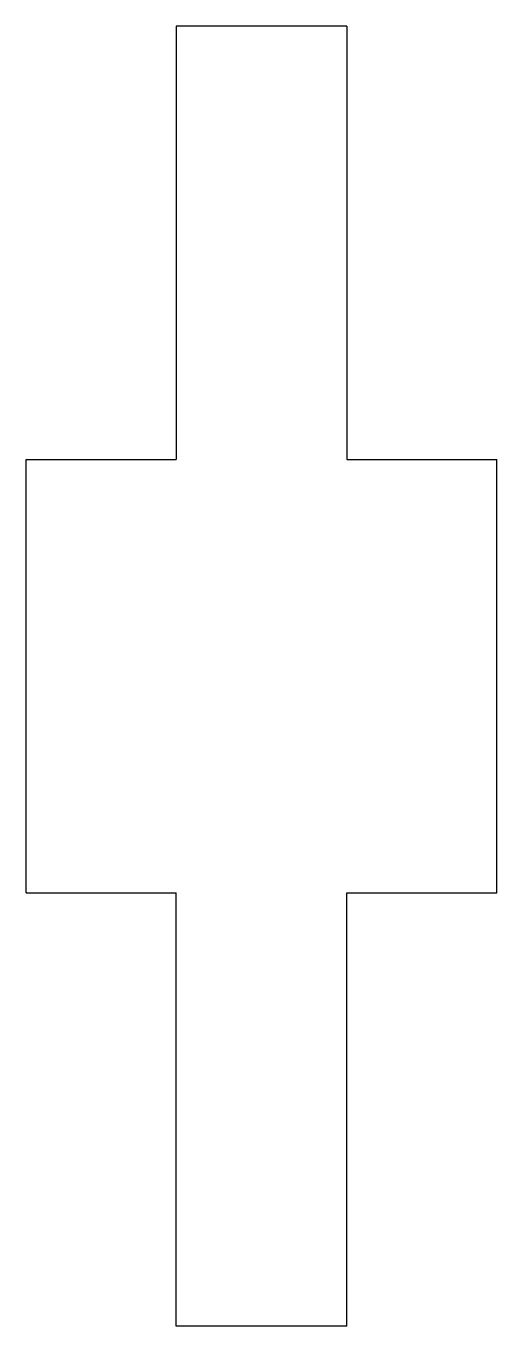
# Model space of a CAD drawing. Extents: x 0 to 13.8, y -12.7 to 25.4.
import ezdxf

# ---------------------------------------------------------------- set-up
doc = ezdxf.new("R2010")
doc.units = 0
doc.layers.add('VISIBLE', color=7, linetype='CONTINUOUS')

msp = doc.modelspace()

# ---------------------------------------------------------------- linework, layer by layer
at = {"layer": 'VISIBLE'}
for p, q in [((9.4, 25.4, 1), (4.4, 25.4, 1)), ((4.4, 25.4, 1), (4.4, 12.7, 1)), ((9.4, 25.4, 1), (9.4, 12.7, 1)), ((0, 12.7, 1), (4.4, 12.7, 1)), ((0, 0, 1), (0, 12.7, 1)), ((9.4, 12.7, 1), (13.8, 12.7, 1)), ((13.8, 0, 1), (13.8, 12.7, 1)), ((0, 0, 1), (4.4, 0, 1)), ((4.4, -12.7, 1), (4.4, 0, 1)), ((9.4, -12.7, 1), (9.4, 0, 1)), ((9.4, 0, 1), (13.8, 0, 1)), ((9.4, -12.7, 1), (4.4, -12.7, 1))]:
    msp.add_line(p, q, dxfattribs=at)

doc.saveas('drawing.dxf')
